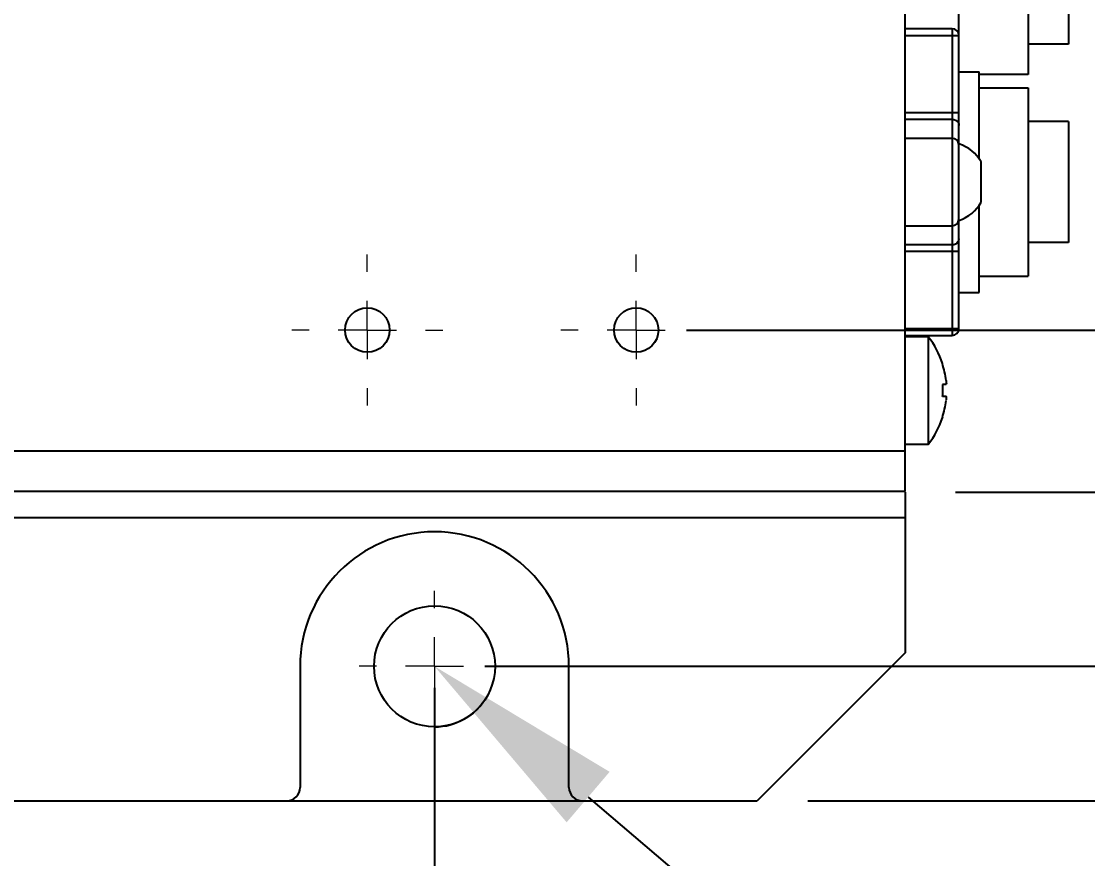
# Model space of a CAD drawing. Header units: millimetres. Extents: x 4086 to 8300, y 123 to 1549.
# Drawn here: x 6976.19 to 7007.91, y 762.32 to 787.22 of the extents above; entities that cross this region are included whole.
import ezdxf
from ezdxf import colors
from ezdxf.entities.mleader import LeaderData, LeaderLine
from ezdxf.math import Vec2, Vec3

# ---------------------------------------------------------------- set-up
doc = ezdxf.new("R2010")
doc.units = ezdxf.units.MM
doc.linetypes.add('CENTER2', pattern=[28.575, 19.05, -3.175, 3.175, -3.175])
doc.layers.add('20_ALL_FEATURES', color=7, linetype='Continuous')
doc.layers.add('尺寸标注', color=7, linetype='Continuous')
for name, color, linetype, lineweight in [('中心线层', 7, 'CENTER2', 0), ('标注层', 7, 'Continuous', 0), ('粗线层', 7, 'Continuous', 35)]:
    doc.layers.add(name, color=color, linetype=linetype, lineweight=lineweight)
doc.styles.add('思源黑', font='SourceHanSansCN-Normal.ttf')
doc.dimstyles.new('尺寸标注_细节_1_2比例', dxfattribs={"dimtxt": 7, "dimasz": 6, "dimexe": 2, "dimexo": 1.5, "dimgap": 1, "dimtad": 1, "dimlfac": 2, "dimdsep": 46, "dimtxsty": '思源黑', "dimcen": 0.09, "dimadec": 0, "dimazin": 0, "dimtp": 0.01, "dimtm": 0.01, "dimtfac": 1, "dimtofl": 0, "dimtmove": 0, "dimatfit": 3, "dimfxl": 1, "dimtolj": 1, "dimarcsym": 0})

# ---------------------------------------------------------------- blocks, each defined once
blk = doc.blocks.new('*D1334')
at = {"layer": 'Defpoints', "color": 0}
for p in [(6928.483, 768.041), (6988.483, 768.041), (6988.483, 742.864)]:
    blk.add_point(p, dxfattribs=at)
at = {"layer": '标注层', "color": 0, "lineweight": -2}
for p, q in [((6928.483, 766.541), (6928.483, 740.864)), ((6988.483, 766.541), (6988.483, 740.864)), ((6934.483, 742.864), (6982.483, 742.864))]:
    blk.add_line(p, q, dxfattribs=at)
at = {"layer": '标注层', "color": 0}
for points in [[(6934.483, 743.864), (6934.483, 741.864), (6928.483, 742.864)], [(6982.483, 741.864), (6982.483, 743.864), (6988.483, 742.864)]]:
    blk.add_solid(points, dxfattribs=at)
at = {"layer": '标注层', "color": 0, "insert": (6956.434, 747.49), "char_height": 7, "attachment_point": 5, "style": '思源黑'}
blk.add_mtext('\\A1;150', dxfattribs=at)
blk = doc.blocks.new('SW_CENTERMARKSYMBOL_16')
at = {"layer": '中心线层', "color": 0}
for p, q in [((0, 1.5), (0, 1.95)), ((0, 0), (0, 0.75)), ((-1.5, 0), (-1.95, 0)), ((0, 0), (-0.75, 0)), ((0, 0), (0, -0.75)), ((0, 0), (0.75, 0)), ((1.5, 0), (1.95, 0)), ((0, -1.5), (0, -1.95))]:
    blk.add_line(p, q, dxfattribs=at)
blk = doc.blocks.new('*D1335')
at = {"layer": 'Defpoints', "color": 0}
for p in [(7014.483, 802.841), (6988.483, 768.905), (7014.483, 742.864)]:
    blk.add_point(p, dxfattribs=at)
at = {"layer": '标注层', "color": 0, "lineweight": -2}
for p, q in [((7014.483, 801.341), (7014.483, 740.864)), ((6988.483, 767.405), (6988.483, 740.864)), ((6994.483, 742.864), (7008.483, 742.864))]:
    blk.add_line(p, q, dxfattribs=at)
at = {"layer": '标注层', "color": 0}
for points in [[(6994.483, 743.864), (6994.483, 741.864), (6988.483, 742.864)], [(7008.483, 741.864), (7008.483, 743.864), (7014.483, 742.864)]]:
    blk.add_solid(points, dxfattribs=at)
at = {"layer": '标注层', "color": 0, "insert": (7001.483, 747.495), "char_height": 7, "attachment_point": 5, "style": '思源黑'}
blk.add_mtext('\\A1;35', dxfattribs=at)
blk = doc.blocks.new('*D1339')
at = {"layer": 'Defpoints', "color": 0}
for p in [(6988.483, 828.041), (7058.15, 828.041), (6988.483, 768.041)]:
    blk.add_point(p, dxfattribs=at)
at = {"layer": '标注层', "color": 0, "lineweight": -2}
for p, q in [((6989.983, 828.041), (7060.15, 828.041)), ((7058.15, 774.041), (7058.15, 822.041)), ((6989.983, 768.041), (7060.15, 768.041))]:
    blk.add_line(p, q, dxfattribs=at)
at = {"layer": '标注层', "color": 0}
for points in [[(7059.15, 822.041), (7057.15, 822.041), (7058.15, 828.041)], [(7057.15, 774.041), (7059.15, 774.041), (7058.15, 768.041)]]:
    blk.add_solid(points, dxfattribs=at)
at = {"layer": '标注层', "color": 0, "insert": (7053.523, 798.041), "char_height": 7, "attachment_point": 5, "rotation": 90, "style": '思源黑'}
blk.add_mtext('\\A1;150', dxfattribs=at)
blk = doc.blocks.new('*D1341')
at = {"layer": 'Defpoints', "color": 0}
for p in [(6994.483, 818.041), (6994.483, 778.041), (7036.458, 778.041)]:
    blk.add_point(p, dxfattribs=at)
at = {"layer": '标注层', "color": 0, "lineweight": -2}
for p, q in [((6995.983, 818.041), (7038.458, 818.041)), ((7036.458, 812.041), (7036.458, 784.041)), ((6995.983, 778.041), (7038.458, 778.041))]:
    blk.add_line(p, q, dxfattribs=at)
at = {"layer": '标注层', "color": 0}
for points in [[(7037.458, 812.041), (7035.458, 812.041), (7036.458, 818.041)], [(7035.458, 784.041), (7037.458, 784.041), (7036.458, 778.041)]]:
    blk.add_solid(points, dxfattribs=at)
at = {"layer": '标注层', "color": 0, "insert": (7031.832, 798.041), "char_height": 7, "attachment_point": 5, "rotation": 90, "style": '思源黑'}
blk.add_mtext('\\A1;100', dxfattribs=at)
blk = doc.blocks.new('*D1342')
at = {"layer": 'Defpoints', "color": 0}
for p in [(7002.483, 822.84), (7002.483, 773.216), (7047.091, 773.216)]:
    blk.add_point(p, dxfattribs=at)
at = {"layer": '标注层', "color": 0, "lineweight": -2}
for p, q in [((7003.983, 822.84), (7049.091, 822.84)), ((7047.091, 816.84), (7047.091, 779.216)), ((7003.983, 773.216), (7049.091, 773.216))]:
    blk.add_line(p, q, dxfattribs=at)
at = {"layer": '标注层', "color": 0}
for points in [[(7048.091, 816.84), (7046.091, 816.84), (7047.091, 822.84)], [(7046.091, 779.216), (7048.091, 779.216), (7047.091, 773.216)]]:
    blk.add_solid(points, dxfattribs=at)
at = {"layer": '标注层', "color": 0, "insert": (7042.528, 798.028), "char_height": 7, "attachment_point": 5, "rotation": 90, "style": '思源黑'}
blk.add_mtext('\\A1;124', dxfattribs=at)
blk = doc.blocks.new('*D1343')
at = {"layer": 'Defpoints', "color": 0}
for p in [(6998.083, 832.041), (7068.215, 832.041), (6998.083, 764.041)]:
    blk.add_point(p, dxfattribs=at)
at = {"layer": '标注层', "color": 0, "lineweight": -2}
for p, q in [((6999.583, 832.041), (7070.215, 832.041)), ((7068.215, 770.041), (7068.215, 826.041)), ((6999.583, 764.041), (7070.215, 764.041))]:
    blk.add_line(p, q, dxfattribs=at)
at = {"layer": '标注层', "color": 0}
for points in [[(7069.215, 826.041), (7067.215, 826.041), (7068.215, 832.041)], [(7067.215, 770.041), (7069.215, 770.041), (7068.215, 764.041)]]:
    blk.add_solid(points, dxfattribs=at)
at = {"layer": '标注层', "color": 0, "insert": (7063.589, 798.041), "char_height": 7, "attachment_point": 5, "rotation": 90, "style": '思源黑'}
blk.add_mtext('\\A1;170', dxfattribs=at)

msp = doc.modelspace()

# ---------------------------------------------------------------- linework, layer by layer
at = {"color": 2, "linetype": 'Continuous'}
msp.add_arc((6988.4826, 768.0407), 1.8, 270, 329.70407, dxfattribs=at)
at = {"layer": '20_ALL_FEATURES', "color": 7, "linetype": 'Continuous'}
for p, q in [((7002.4826, 773.2407), (7002.4826, 822.8407)), ((7004.0826, 778.0807), (7004.0826, 797.4407)), ((7006.1426, 790.4407), (7006.1426, 785.6407)), ((7007.3426, 789.5405), (7007.3426, 786.5409)), ((7003.8826, 787.0007), (7002.4826, 787.0007)), ((7002.4826, 786.8007), (7004.0826, 786.8007)), ((7003.8826, 787.0007), (7003.8826, 777.8807)), ((7007.3426, 786.5407), (7006.1426, 786.5407)), ((7004.0826, 785.7207), (7004.6826, 785.7207)), ((7004.6826, 783.1207), (7004.6826, 785.7207)), ((7006.1426, 785.6407), (7004.6826, 785.6407)), ((7004.6826, 785.2407), (7006.1426, 785.2407)), ((7006.1426, 785.2405), (7006.1426, 779.6409)), ((7004.0826, 784.4973), (7002.4826, 784.4973)), ((7002.4826, 784.3115), (7003.8826, 784.3115)), ((7007.3426, 784.2407), (7006.1426, 784.2407)), ((7007.3426, 784.2404), (7007.3426, 780.641)), ((7003.8826, 783.7414), (7002.4826, 783.7414)), ((7004.7426, 781.8407), (7004.7426, 783.0407)), ((7004.6826, 779.1607), (7004.6826, 781.7607)), ((7002.4826, 781.14), (7003.8826, 781.14)), ((7003.8826, 780.5699), (7002.4826, 780.5699)), ((7002.4826, 780.384), (7004.0826, 780.384)), ((7007.3426, 780.6407), (7006.1426, 780.6407)), ((7004.6826, 779.6407), (7006.1426, 779.6407)), ((7004.0826, 779.1607), (7004.6826, 779.1607)), ((7004.0826, 778.0807), (7002.4826, 778.0807)), ((7002.4826, 777.8807), (7003.8826, 777.8807)), ((7003.172, 777.8407), (7002.4826, 777.8407)), ((7003.172, 777.8407), (7003.172, 774.6407)), ((7003.5945, 777.0467), (7003.5893, 777.0437)), ((7003.6995, 776.4167), (7003.5893, 776.4167)), ((7003.6995, 776.0647), (7003.5893, 776.0647)), ((7003.5893, 775.4377), (7003.5945, 775.4347)), ((7002.4826, 774.4399), (6957.391, 774.4399)), ((7003.172, 774.6407), (7002.4826, 774.6407)), ((7002.4826, 773.2417), (6955.5136, 773.2391)), ((7002.4826, 773.2161), (7002.4826, 768.4407)), ((6946.8825, 772.4609), (7002.4826, 772.4618)), ((7002.4826, 768.4407), (6998.0826, 764.0407)), ((6984.4826, 768.0407), (6984.4826, 764.4407)), ((6992.4826, 764.4407), (6992.4826, 768.0407)), ((6925.6826, 764.0407), (6998.0826, 764.0407))]:
    msp.add_line(p, q, dxfattribs=at)
for centre, radius in [((6986.4826, 778.0407), 0.66), ((6994.4826, 778.0407), 0.66), ((6988.4826, 768.0407), 1.8)]:
    msp.add_circle(centre, radius, dxfattribs=at)
for centre, radius, start, end in [((7003.8826, 786.8007), 0.2, 0, 90), ((7003.7008, 782.4407), 1.2022, 29.93834, 71.48285), ((7003.7008, 782.4407), 1.2022, 288.51715, 330.06166), ((7003.8826, 778.0807), 0.2, 270, 0), ((7001.1226, 776.2407), 2.6, 18.06021, 37.97987), ((7001.1226, 776.2407), 2.594, 6.55267, 18.03235), ((7001.1226, 776.2407), 2.594, 341.96857, 353.44783), ((7001.1226, 776.2407), 2.6, 322.02013, 341.93979), ((6988.4826, 768.0407), 4, 0, 180), ((6984.0826, 764.4407), 0.4, 270, 0), ((6992.8826, 764.4407), 0.4, 180, 270)]:
    msp.add_arc(centre, radius, start, end, dxfattribs=at)
for points in [[(7003.8826, 784.3115), (7003.9482, 784.3115), (7004.0214, 784.2744), (7004.0558, 784.2186)], [(7004.0558, 784.2186), (7004.0728, 784.1912), (7004.0826, 784.158), (7004.0826, 784.1257)], [(7004.0826, 783.5556), (7004.0826, 783.6466), (7003.9736, 783.7414), (7003.8826, 783.7414)], [(7003.8826, 781.14), (7003.9736, 781.14), (7004.0826, 781.2348), (7004.0826, 781.3258)], [(7004.0826, 780.7557), (7004.0826, 780.6925), (7004.0383, 780.6245), (7003.9826, 780.5947)], [(7003.9826, 780.5947), (7003.9523, 780.5786), (7003.917, 780.5699), (7003.8826, 780.5699)], [(7003.5893, 776.4167), (7003.5916, 776.3776), (7003.594, 776.3385), (7003.594, 776.2994)], [(7003.5945, 776.2407), (7003.5945, 776.2016), (7003.5945, 776.1624), (7003.5922, 776.1233)]]:
    msp.add_open_spline(points, degree=3, dxfattribs=at)
for points, knots in [([(7003.594, 776.2994), (7003.594, 776.2897), (7003.5937, 776.2702), (7003.5926, 776.2507), (7003.5919, 776.241)], [0, 0, 0, 0, 0.4996018, 1, 1, 1, 1]), ([(7003.6997, 776.5367), (7003.7023, 776.5145), (7003.6963, 776.4911), (7003.7171, 776.4328), (7003.7048, 776.4328)], [0, 0, 0, 0, 0.6443479, 1, 1, 1, 1]), ([(7003.7048, 776.4328), (7003.7034, 776.4328), (7003.7016, 776.4399), (7003.7, 776.4438), (7003.699, 776.4476)], [0, 0, 0, 0, 0.2622877, 1, 1, 1, 1]), ([(7003.5922, 776.1233), (7003.5916, 776.1136), (7003.5902, 776.0942), (7003.588, 776.0748), (7003.5867, 776.0652)], [0, 0, 0, 0, 0.4997862, 1, 1, 1, 1]), ([(7003.7048, 776.0047), (7003.7041, 775.9992), (7003.7025, 775.9874), (7003.7003, 775.9756), (7003.699, 775.9694)], [0, 0, 0, 0, 0.4697599, 1, 1, 1, 1]), ([(7003.6997, 776.0647), (7003.7012, 776.0647), (7003.7042, 776.0594), (7003.7048, 776.0553), (7003.7053, 776.0521)], [0, 0, 0, 0, 0.3113178, 1, 1, 1, 1]), ([(7003.7053, 776.0521), (7003.7063, 776.0457), (7003.707, 776.0298), (7003.7058, 776.014), (7003.7048, 776.0047)], [0, 0, 0, 0, 0.4080444, 1, 1, 1, 1])]:
    msp.add_open_spline(points, degree=3, knots=knots, dxfattribs=at)

# ---------------------------------------------------------------- block references
at = {"layer": '粗线层', "xscale": 1.152, "yscale": 1.152, "zscale": 1.152}
for p in [(6986.4826, 778.0407), (6994.4826, 778.0407), (6988.4826, 768.0407)]:
    msp.add_blockref('SW_CENTERMARKSYMBOL_16', p, dxfattribs=at)

# ---------------------------------------------------------------- dimensions: what is measured, and where the dimension line sits
at = {"layer": '标注层'}
for base, p1, p2, text, picture, middle in [((7068.2154, 832.0407), (6998.0826, 764.0407), (6998.0826, 832.0407), '170', '*D1343', (7068.2154, 798.0407)), ((7058.1495, 828.0407), (6988.4826, 768.0407), (6988.4826, 828.0407), '150', '*D1339', (7058.1495, 798.0407)), ((7047.0913, 773.2161), (7002.4826, 822.8397), (7002.4826, 773.2161), '124', '*D1342', (7047.0913, 798.0279)), ((7036.4584, 778.0407), (6994.4826, 818.0407), (6994.4826, 778.0407), '100', '*D1341', (7036.4584, 798.0407))]:
    dim = msp.add_linear_dim(base=base, p1=p1, p2=p2, angle=90, text=text, dimstyle='尺寸标注_细节_1_2比例', dxfattribs=at)
    dim.commit()
    dim.dimension.update_dxf_attribs({"geometry": picture, "text_midpoint": middle, "dimtype": 160})
for base, p1, p2, text, picture, middle in [((7014.4826, 742.8642), (6988.4826, 768.9047), (7014.4826, 802.8407), '35', '*D1335', (7001.4826, 742.8642)), ((6988.4826, 742.8642), (6928.4826, 768.0407), (6988.4826, 768.0407), '150', '*D1334', (6956.4342, 742.8642))]:
    dim = msp.add_linear_dim(base=base, p1=p1, p2=p2, text=text, dimstyle='尺寸标注_细节_1_2比例', dxfattribs=at)
    dim.commit()
    dim.dimension.update_dxf_attribs({"geometry": picture, "text_midpoint": middle, "dimtype": 160})

# ---------------------------------------------------------------- leaders
at = {"layer": '尺寸标注'}
ml = msp.add_multileader_mtext('Standard', dxfattribs=at)
ml.set_content('{\\C256;4}×{\\C256;φ9 \\A1;Penetration (mounting hole)}', style='思源黑')
ml.set_leader_properties()
ml.build(insert=Vec2(0, 0))
ml.multileader.update_dxf_attribs({"text_left_attachment_type": 5, "text_right_attachment_type": 5, "dogleg_length": 1, "arrow_head_size": 6})
ctx = ml.context
ctx.base_point, ctx.char_height, ctx.arrow_head_size, ctx.plane_origin = Vec3(7027.5081, 735.6743), 7, 6, Vec3(6988.4826, 768.0407)
ctx.left_attachment, ctx.right_attachment = 5, 5
notes = []
notes.append((ctx, [(0, (1, 1, 0), (7026.5081, 735.6743), (1, 0), 1, [(0, [(6988.4826, 768.0407)], 0, [])])]))
ctx.mtext.insert, ctx.mtext.flow_direction = Vec3(7029.5081, 745.8777), 5
for ctx, leaders in notes:
    for number, flags, end, landing, length, lines in leaders:
        leader = LeaderData()
        leader.index, (leader.has_last_leader_line, leader.has_dogleg_vector, leader.attachment_direction) = number, flags
        leader.last_leader_point, leader.dogleg_vector, leader.dogleg_length = Vec3(end), Vec3(landing), length
        for number, points, colour, breaks in lines:
            line = LeaderLine()
            line.index, line.vertices, line.color, line.breaks = number, Vec3.list(points), colors.encode_raw_color(colour), breaks
            leader.lines.append(line)
        ctx.leaders.append(leader)

doc.saveas('drawing.dxf')
